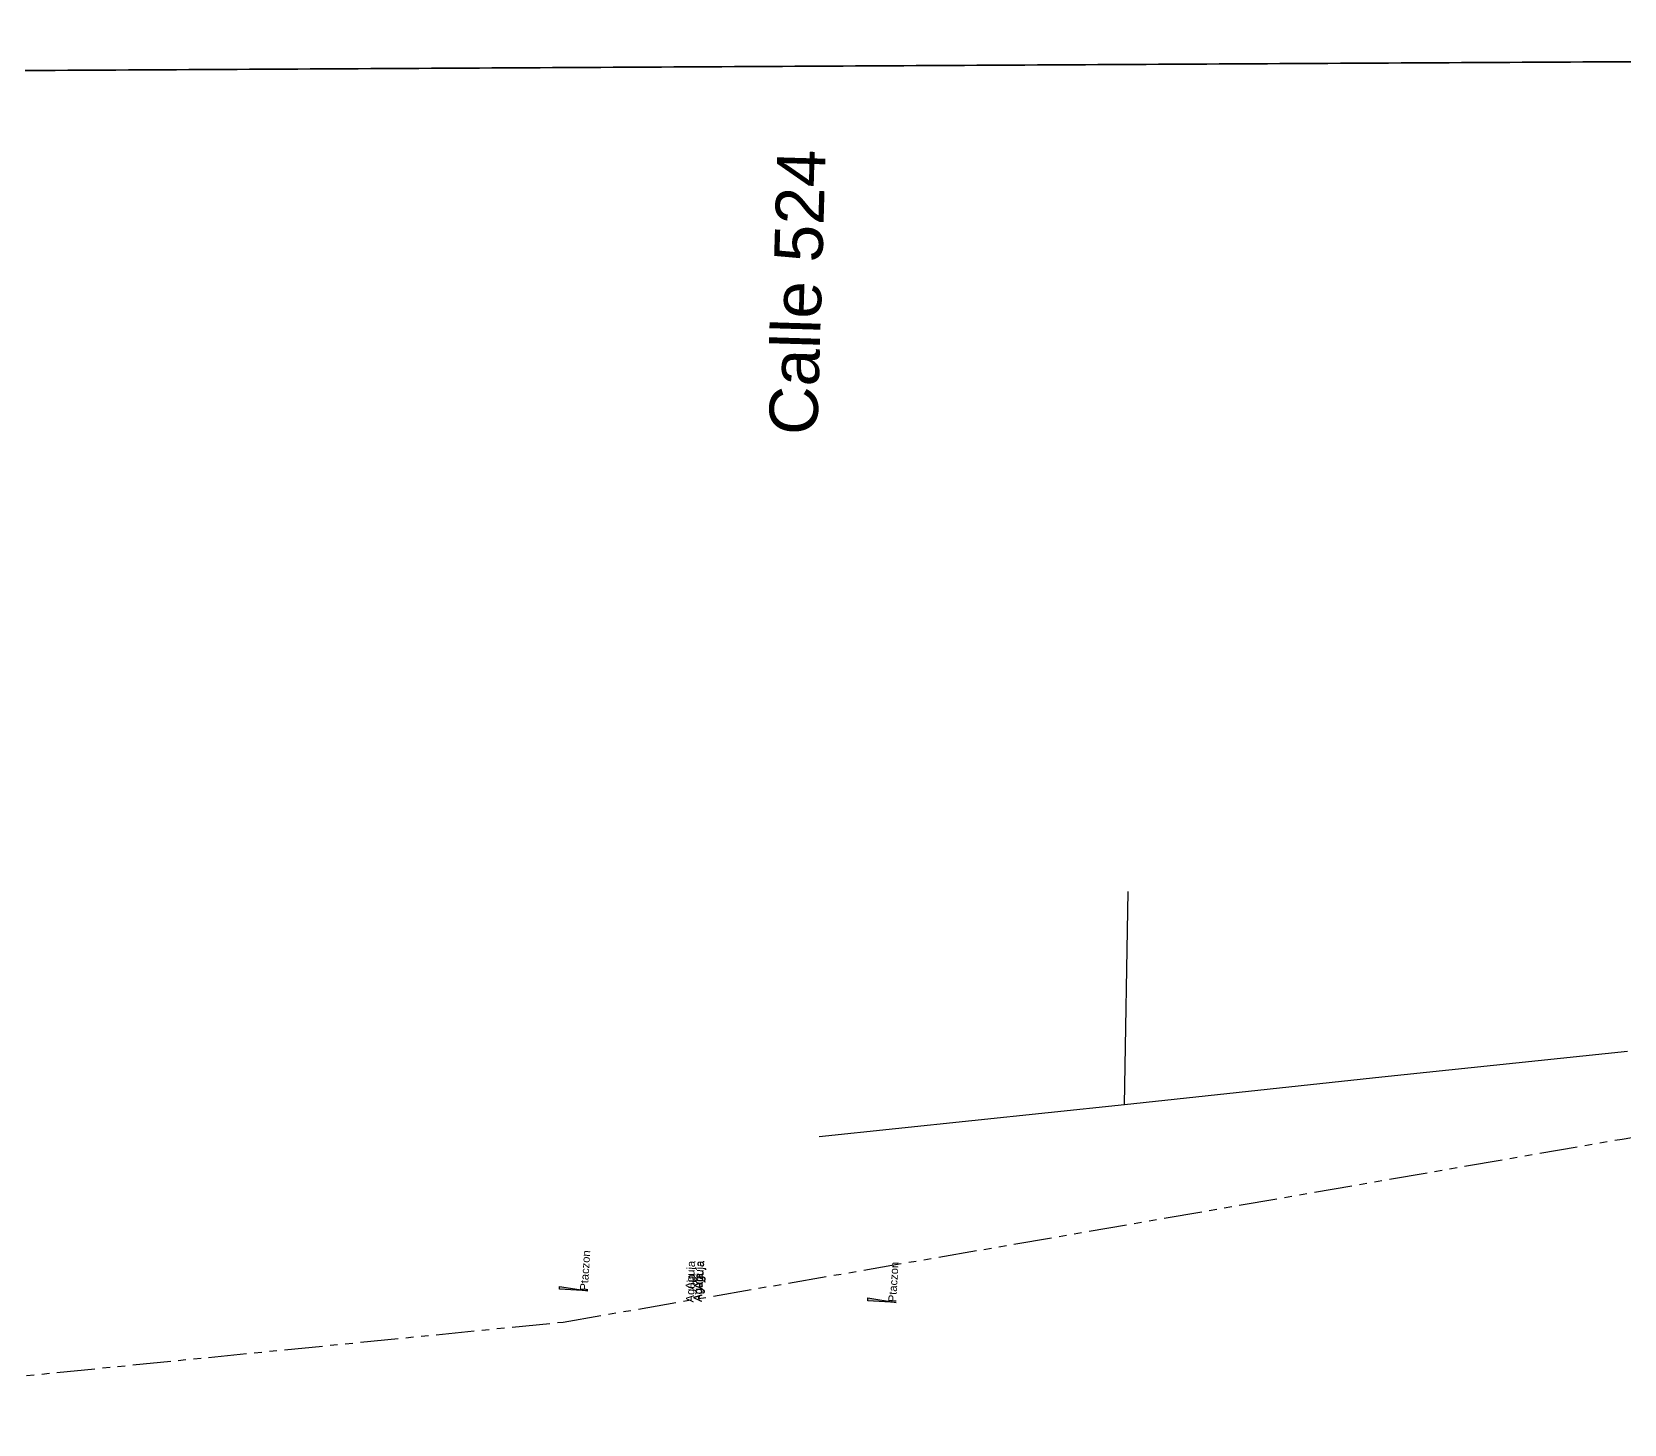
# Model space of a CAD drawing. Header units: millimetres. Extents: x -940 to 1351, y -586 to 711.
# Drawn here: x 488.1 to 687.1, y 359.7 to 533.8 of the extents above; entities that cross this region are included whole.
import ezdxf

# ---------------------------------------------------------------- set-up
doc = ezdxf.new("R2010")
doc.units = ezdxf.units.MM
doc.linetypes.add('PHANTOM2', pattern=[31.75, 15.875, -3.175, 3.175, -3.175, 3.175, -3.175])
for name, color, linetype in [('ENad-AGUJAS', 22, 'Continuous'), ('ENad-Muro y Alambres nuestro', 104, 'Continuous'), ('ENad-NORTE', 4, 'Continuous'), ('RECTANGULO', 11, 'Continuous'), ('Scr Aguja', 1, 'Continuous'), ('Scr Corazon', 12, 'Continuous'), ('UNIFILAR RIEL EXISTENTE', 140, 'PHANTOM2')]:
    doc.layers.add(name, color=color, linetype=linetype)
doc.styles.get("Standard").update_dxf_attribs({"font": 'arial.ttf'})

msp = doc.modelspace()

# ---------------------------------------------------------------- hatches: boundary and pattern name
at = {"layer": 'ENad-AGUJAS'}
h = msp.add_hatch(color=27, dxfattribs=at)
h.set_gradient(color1=(141, 85, 42), one_color=1, tint=1)
h.paths.add_polyline_path([(554.051, 376.619), (554.037, 376.967), (557.58, 376.407)])
h = msp.add_hatch(color=27, dxfattribs=at)
h.set_gradient(color1=(141, 85, 42), one_color=1, tint=1)
h.paths.add_polyline_path([(592.579, 375.182), (592.564, 375.53), (596.108, 374.97)])

# ---------------------------------------------------------------- linework, layer by layer
for points in [[(554.051, 376.619), (554.037, 376.967), (557.58, 376.407)], [(592.579, 375.182), (592.564, 375.53), (596.108, 374.97)]]:
    msp.add_lwpolyline(points, close=True, dxfattribs=at)
at = {"layer": 'ENad-Muro y Alambres nuestro', "ltscale": 2}
for points in [[(687.481, 406.312), (656.792, 403.111), (624.624, 399.674), (625.098, 426.319)], [(624.624, 399.674), (586.496, 395.66)]]:
    msp.add_lwpolyline(points, dxfattribs=at)
at = {"layer": 'RECTANGULO', "const_width": 0.2}
msp.add_lwpolyline([(-46.937, 526.003), (1348.07, 533.678), (1351.076, -12.666), (-43.932, -20.341), (-46.937, 526.003)], dxfattribs=at)
msp.add_lwpolyline([(-46.937, 526.003), (1348.07, 533.678), (1351.076, -12.666), (-43.932, -20.341), (-46.937, 526.003)], dxfattribs=at)
msp.add_lwpolyline([(-46.937, 526.003), (1348.07, 533.678), (1351.076, -12.666), (-43.932, -20.341), (-46.937, 526.003)], dxfattribs=at)
msp.add_lwpolyline([(-46.937, 526.003), (1348.07, 533.678), (1351.076, -12.666), (-43.932, -20.341), (-46.937, 526.003)], dxfattribs=at)
msp.add_lwpolyline([(-46.937, 526.003), (1348.07, 533.678), (1351.076, -12.666), (-43.932, -20.341), (-46.937, 526.003)], dxfattribs=at)
msp.add_lwpolyline([(-46.937, 526.003), (1348.07, 533.678), (1351.076, -12.666), (-43.932, -20.341), (-46.937, 526.003)], dxfattribs=at)
msp.add_lwpolyline([(-46.937, 526.003), (1348.07, 533.678), (1351.076, -12.666), (-43.932, -20.341), (-46.937, 526.003)], dxfattribs=at)
at = {"layer": 'UNIFILAR RIEL EXISTENTE', "ltscale": 0.3}
for p, q in [((686.826, 395.382), (819.133, 418.25)), ((554.513, 372.514), (686.826, 395.382)), ((472.287, 364.316), (554.513, 372.514))]:
    msp.add_line(p, q, dxfattribs=at)

# ---------------------------------------------------------------- texts
at = {"layer": 'ENad-NORTE'}
msp.add_text('Calle 524', height=6.0466, rotation=88.29314, dxfattribs=at).set_placement((586.244, 483.311))
at = {"layer": 'Scr Aguja'}
for p in [(570.787, 376.567), (571.851, 376.588), (571.922, 376.583), (570.81, 374.943), (571.723, 375.044), (571.835, 375.023)]:
    msp.add_text('Aguja', height=1, rotation=86.55051, dxfattribs=at).set_placement(p)
at = {"layer": 'Scr Corazon'}
for p in [(557.58, 376.407), (596.108, 374.97)]:
    msp.add_text('Ptaczon', height=1, rotation=86.55051, dxfattribs=at).set_placement(p)

doc.saveas('drawing.dxf')
